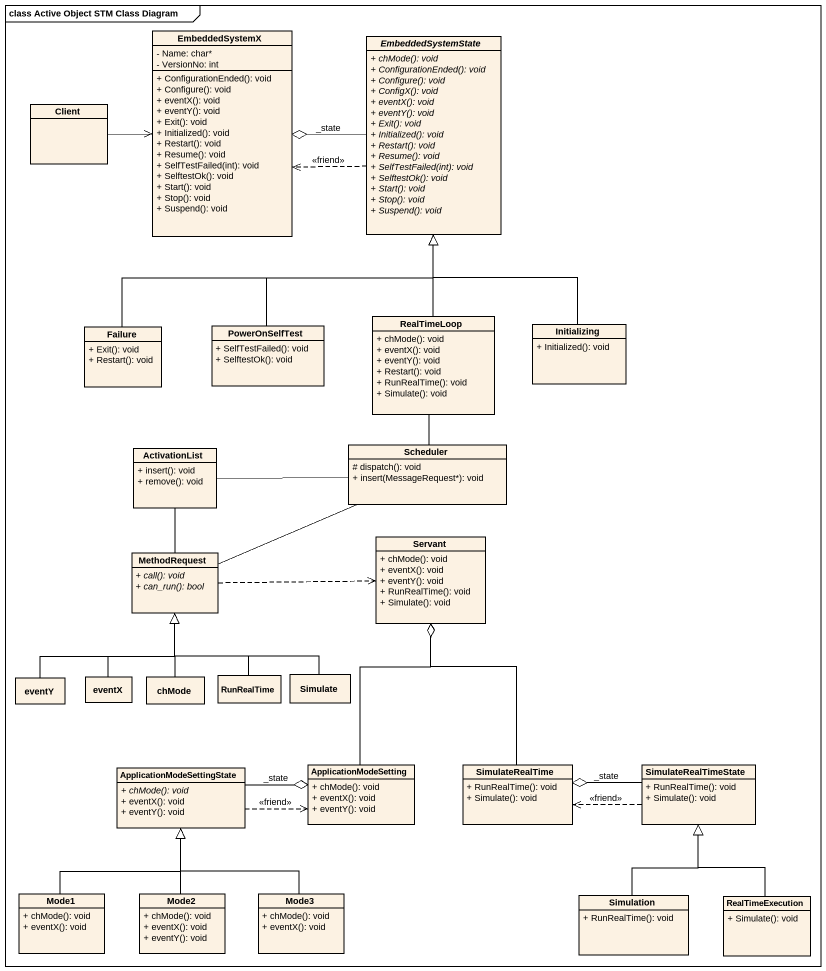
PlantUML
@startuml
mainframe class Active Object STM Class Diagram
hide circle
hide empty members
skinparam classAttributeIconSize 0
class EmbeddedSystemX {
  - Name: char*
  - VersionNo: int
  + ConfigurationEnded(): void
  + Configure(): void
  + eventX(): void
  + eventY(): void
  + Exit(): void
  + Initialized(): void
  + Restart(): void
  + Resume(): void
  + SelfTestFailed(int): void
  + SelftestOk(): void
  + Start(): void
  + Stop(): void
  + Suspend(): void
}
abstract class EmbeddedSystemState {
  {abstract} + chMode(): void
  {abstract} + ConfigurationEnded(): void
  {abstract} + Configure(): void
  {abstract} + ConfigX(): void
  {abstract} + eventX(): void
  {abstract} + eventY(): void
  {abstract} + Exit(): void
  {abstract} + Initialized(): void
  {abstract} + Restart(): void
  {abstract} + Resume(): void
  {abstract} + SelfTestFailed(int): void
  {abstract} + SelftestOk(): void
  {abstract} + Start(): void
  {abstract} + Stop(): void
  {abstract} + Suspend(): void
}
class Client
class Failure {
  + Exit(): void
  + Restart(): void
}
class PowerOnSelfTest {
  + SelfTestFailed(): void
  + SelftestOk(): void
}
class RealTimeLoop {
  + chMode(): void
  + eventX(): void
  + eventY(): void
  + Restart(): void
  + RunRealTime(): void
  + Simulate(): void
}
class Initializing {
  + Initialized(): void
}
class ActivationList {
  + insert(): void
  + remove(): void
}
class Scheduler {
  # dispatch(): void
  + insert(MessageRequest*): void
}
class Servant {
  + chMode(): void
  + eventX(): void
  + eventY(): void
  + RunRealTime(): void
  + Simulate(): void
}
class MethodRequest {
  {abstract} + call(): void
  {abstract} + can_run(): bool
}
class eventY
class eventX
class chMode
class RunRealTime
class Simulate
class ApplicationModeSettingState {
  {abstract} + chMode(): void
  + eventX(): void
  + eventY(): void
}
class ApplicationModeSetting {
  + chMode(): void
  + eventX(): void
  + eventY(): void
}
class SimulateRealTime {
  + RunRealTime(): void
  + Simulate(): void
}
class SimulateRealTimeState {
  + RunRealTime(): void
  + Simulate(): void
}
class Mode1 {
  + chMode(): void
  + eventX(): void
}
class Mode2 {
  + chMode(): void
  + eventX(): void
  + eventY(): void
}
class Mode3 {
  + chMode(): void
  + eventX(): void
}
class Simulation {
  + RunRealTime(): void
}
class RealTimeExecution {
  + Simulate(): void
}
EmbeddedSystemState -left-o EmbeddedSystemX : _state
EmbeddedSystemState .left.> EmbeddedSystemX : <<friend>>
Client -right-> EmbeddedSystemX
Failure -up-|> EmbeddedSystemState
PowerOnSelfTest -up-|> EmbeddedSystemState
RealTimeLoop -up-|> EmbeddedSystemState
Initializing -up-|> EmbeddedSystemState
Scheduler -up- RealTimeLoop
Scheduler -left- ActivationList
Scheduler -left- MethodRequest
MethodRequest -up- ActivationList
MethodRequest .right.> Servant
eventY -up-|> MethodRequest
eventX -up-|> MethodRequest
chMode -up-|> MethodRequest
RunRealTime -up-|> MethodRequest
Simulate -up-|> MethodRequest
ApplicationModeSettingState .right.> ApplicationModeSetting : <<friend>>
ApplicationModeSettingState -right-o ApplicationModeSetting : _state
ApplicationModeSetting -up-o Servant
SimulateRealTime -up-o Servant
SimulateRealTimeState .left.> SimulateRealTime : <<friend>>
SimulateRealTimeState -left-o SimulateRealTime : _state
Mode1 -up-|> ApplicationModeSettingState
Mode2 -up-|> ApplicationModeSettingState
Mode3 -up-|> ApplicationModeSettingState
Simulation -up-|> SimulateRealTimeState
RealTimeExecution -up-|> SimulateRealTimeState
@enduml
